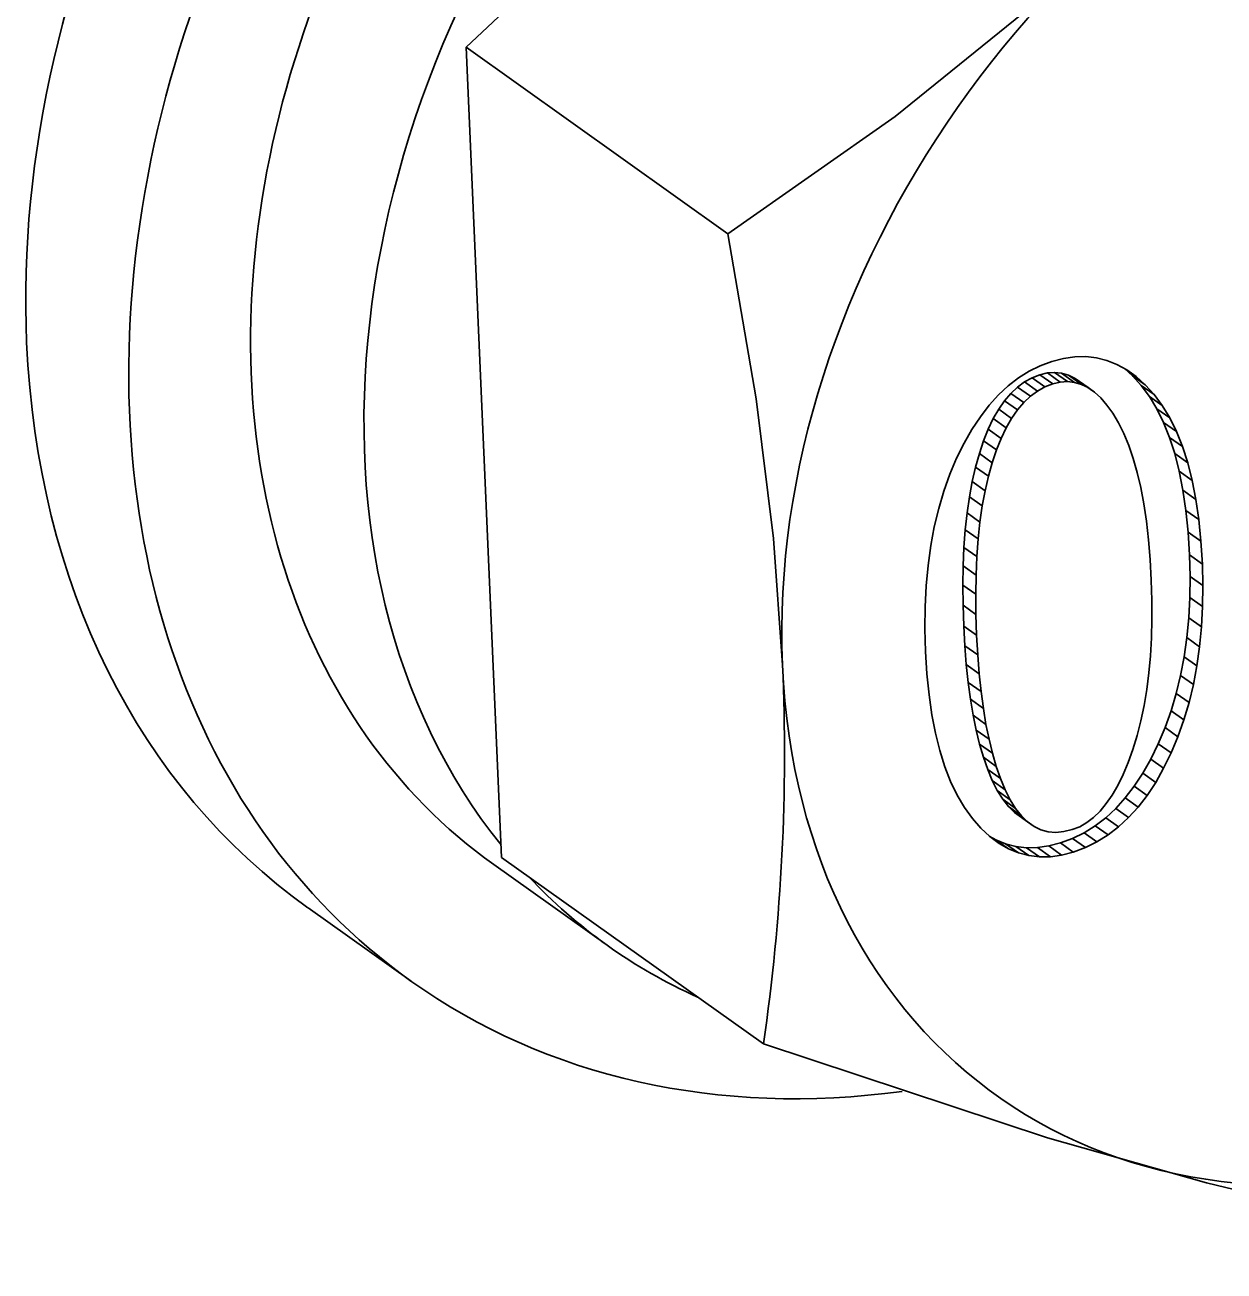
# Model space of a CAD drawing. Header units: millimetres. Extents: x 1333 to 129696, y -57210 to 105899.
# Drawn here: x 57138.402 to 57141.443, y 101196.138 to 101199.298 of the extents above; entities that cross this region are included whole.
import ezdxf

# ---------------------------------------------------------------- set-up
doc = ezdxf.new("R2010")
doc.units = ezdxf.units.MM
doc.header["$LTSCALE"] = 0.5

msp = doc.modelspace()

# ---------------------------------------------------------------- linework, layer by layer
at = {"color": 7, "lineweight": 35, "ltscale": 0.227896}
msp.add_line((57141.1797, 101200.8039), (57139.5211, 101199.241), dxfattribs=at)
at = {"color": 7, "lineweight": 35, "ltscale": 0.205599}
msp.add_line((57139.5211, 101199.241), (57139.6111, 101197.187), dxfattribs=at)
at = {"color": 7, "lineweight": 35, "ltscale": 0.081512}
for p, q in [((57139.5211, 101199.241), (57140.1851, 101198.7683)), ((57139.6111, 101197.187), (57140.2751, 101196.7143))]:
    msp.add_line(p, q, dxfattribs=at)
at = {"color": 7, "lineweight": 35, "ltscale": 0.003134}
msp.add_line((57140.977, 101198.4336), (57141.0064, 101198.4446), dxfattribs=at)
at = {"color": 7, "lineweight": 35, "ltscale": 0.003058}
msp.add_line((57141.0064, 101198.4446), (57141.036, 101198.4522), dxfattribs=at)
at = {"color": 7, "lineweight": 35, "ltscale": 0.002904}
msp.add_line((57141.036, 101198.4522), (57141.0647, 101198.4563), dxfattribs=at)
at = {"color": 7, "lineweight": 35, "ltscale": 0.002796}
msp.add_line((57141.0647, 101198.4563), (57141.0927, 101198.4569), dxfattribs=at)
at = {"color": 7, "lineweight": 35, "ltscale": 0.002733}
msp.add_line((57141.0927, 101198.4569), (57141.1199, 101198.4538), dxfattribs=at)
at = {"color": 7, "lineweight": 35, "ltscale": 0.002718}
msp.add_line((57141.1199, 101198.4538), (57141.1462, 101198.4472), dxfattribs=at)
at = {"color": 7, "lineweight": 35, "ltscale": 0.002747}
msp.add_line((57141.1462, 101198.4472), (57141.1717, 101198.437), dxfattribs=at)
at = {"color": 7, "lineweight": 35, "ltscale": 0.002829}
msp.add_line((57141.1717, 101198.437), (57141.1965, 101198.4233), dxfattribs=at)
at = {"color": 7, "lineweight": 35, "ltscale": 0.003194}
msp.add_line((57140.9217, 101198.4026), (57140.9488, 101198.4196), dxfattribs=at)
at = {"color": 7, "lineweight": 35, "ltscale": 0.003153}
msp.add_line((57140.9488, 101198.4196), (57140.977, 101198.4336), dxfattribs=at)
at = {"color": 7, "lineweight": 35, "ltscale": 0.002137}
for p, q in [((57140.9762, 101198.4109), (57140.9563, 101198.4032)), ((57141.0089, 101198.3877), (57140.989, 101198.3799))]:
    msp.add_line(p, q, dxfattribs=at)
at = {"color": 7, "lineweight": 35, "ltscale": 0.001937}
for p, q in [((57140.9951, 101198.4154), (57140.9762, 101198.4109)), ((57141.0278, 101198.3921), (57141.0089, 101198.3877))]:
    msp.add_line(p, q, dxfattribs=at)
at = {"color": 7, "lineweight": 35, "ltscale": 0.004008}
for p, q in [((57141.0089, 101198.3877), (57140.9762, 101198.4109)), ((57141.0278, 101198.3921), (57140.9951, 101198.4154)), ((57141.0461, 101198.3934), (57141.0135, 101198.4166)), ((57141.2435, 101198.3851), (57141.2108, 101198.4083)), ((57140.989, 101198.3799), (57140.9563, 101198.4032)), ((57141.2657, 101198.3606), (57141.2331, 101198.3839)), ((57140.9353, 101198.3403), (57140.9026, 101198.3635)), ((57140.8907, 101198.2763), (57140.8581, 101198.2995)), ((57141.3227, 101198.2668), (57141.29, 101198.2901)), ((57140.8779, 101198.2495), (57140.8453, 101198.2728)), ((57141.3378, 101198.2289), (57141.3052, 101198.2521)), ((57140.8661, 101198.2201), (57140.8334, 101198.2433)), ((57140.8553, 101198.1879), (57140.8227, 101198.2112)), ((57140.8457, 101198.1534), (57140.813, 101198.1766)), ((57141.3623, 101198.1429), (57141.3296, 101198.1662)), ((57140.8373, 101198.1168), (57140.8046, 101198.14)), ((57141.3716, 101198.0949), (57141.339, 101198.1182)), ((57141.3791, 101198.0436), (57141.3464, 101198.0668)), ((57140.8197, 101197.9947), (57140.7871, 101198.018)), ((57141.3846, 101197.9889), (57141.3519, 101198.0121)), ((57141.3882, 101197.9309), (57141.3555, 101197.9541)), ((57140.8135, 101197.8542), (57140.7809, 101197.8774)), ((57140.814, 101197.8033), (57140.7814, 101197.8265)), ((57140.8158, 101197.7503), (57140.7831, 101197.7735)), ((57141.3862, 101197.7713), (57141.3535, 101197.7946)), ((57141.3813, 101197.7212), (57141.3487, 101197.7444)), ((57140.8223, 101197.6527), (57140.7896, 101197.676)), ((57141.3655, 101197.6254), (57141.3328, 101197.6486)), ((57140.827, 101197.6076), (57140.7943, 101197.6308)), ((57140.8328, 101197.5648), (57140.8001, 101197.588)), ((57141.3545, 101197.5797), (57141.3218, 101197.603)), ((57141.3414, 101197.5356), (57141.3087, 101197.5589)), ((57140.8395, 101197.5245), (57140.8068, 101197.5477)), ((57140.8472, 101197.4865), (57140.8146, 101197.5097)), ((57140.8559, 101197.451), (57140.8233, 101197.4742)), ((57140.8765, 101197.3871), (57140.8438, 101197.4103)), ((57141.2698, 101197.3773), (57141.2372, 101197.4005)), ((57141.2483, 101197.3445), (57141.2156, 101197.3678)), ((57140.9009, 101197.3333), (57140.8682, 101197.3566)), ((57141.2255, 101197.3148), (57141.1928, 101197.3381)), ((57140.9448, 101197.2775), (57140.9122, 101197.3007)), ((57141.2013, 101197.2882), (57141.1686, 101197.3114)), ((57141.1758, 101197.2646), (57141.1432, 101197.2878)), ((57141.149, 101197.2441), (57141.1164, 101197.2673)), ((57140.948, 101197.1916), (57140.9153, 101197.2148)), ((57140.9749, 101197.1885), (57140.9422, 101197.2117)), ((57141.0027, 101197.1889), (57140.97, 101197.2122)), ((57141.0314, 101197.193), (57140.9987, 101197.2163)), ((57141.0609, 101197.2007), (57141.0282, 101197.2239))]:
    msp.add_line(p, q, dxfattribs=at)
at = {"color": 7, "lineweight": 35, "ltscale": 0.001841}
for p, q in [((57141.0135, 101198.4166), (57140.9951, 101198.4154)), ((57141.0461, 101198.3934), (57141.0278, 101198.3921))]:
    msp.add_line(p, q, dxfattribs=at)
at = {"color": 7, "lineweight": 35, "ltscale": 0.001793}
for p, q in [((57141.0313, 101198.4147), (57141.0135, 101198.4166)), ((57141.064, 101198.3915), (57141.0461, 101198.3934))]:
    msp.add_line(p, q, dxfattribs=at)
at = {"color": 7, "lineweight": 35, "ltscale": 0.001813}
for p, q in [((57141.0487, 101198.4096), (57141.0313, 101198.4147)), ((57141.0813, 101198.3863), (57141.064, 101198.3915))]:
    msp.add_line(p, q, dxfattribs=at)
at = {"color": 7, "lineweight": 35, "ltscale": 0.004009}
for p, q in [((57141.064, 101198.3915), (57141.0313, 101198.4147)), ((57141.0813, 101198.3863), (57141.0487, 101198.4096)), ((57140.9521, 101198.3562), (57140.9195, 101198.3794)), ((57140.9701, 101198.3694), (57140.9374, 101198.3926)), ((57141.1147, 101198.3666), (57141.0821, 101198.3899)), ((57140.9194, 101198.3216), (57140.8868, 101198.3449)), ((57141.2866, 101198.3327), (57141.254, 101198.356)), ((57140.9045, 101198.3003), (57140.8719, 101198.3236)), ((57141.3056, 101198.3014), (57141.2729, 101198.3247)), ((57141.351, 101198.1876), (57141.3183, 101198.2108)), ((57140.8302, 101198.0782), (57140.7975, 101198.1014)), ((57140.8243, 101198.0375), (57140.7917, 101198.0607)), ((57140.8164, 101197.9499), (57140.7837, 101197.9732)), ((57140.8144, 101197.9031), (57140.7817, 101197.9264)), ((57141.3896, 101197.8762), (57141.3569, 101197.8994)), ((57140.8185, 101197.7003), (57140.7859, 101197.7235)), ((57141.3744, 101197.6725), (57141.3418, 101197.6958)), ((57141.3262, 101197.493), (57141.2936, 101197.5162)), ((57141.3089, 101197.4519), (57141.2763, 101197.4751)), ((57140.8657, 101197.4178), (57140.8331, 101197.4411)), ((57141.29, 101197.413), (57141.2574, 101197.4363)), ((57140.8882, 101197.3588), (57140.8555, 101197.382)), ((57140.9292, 101197.2927), (57140.8965, 101197.3159)), ((57140.9614, 101197.2656), (57140.9287, 101197.2889)), ((57141.121, 101197.2265), (57141.0883, 101197.2498)), ((57140.8968, 101197.2086), (57140.8642, 101197.2318)), ((57140.922, 101197.1983), (57140.8893, 101197.2215)), ((57141.0916, 101197.2121), (57141.0589, 101197.2353))]:
    msp.add_line(p, q, dxfattribs=at)
at = {"color": 7, "lineweight": 35, "ltscale": 0.001888}
msp.add_line((57141.0657, 101198.4013), (57141.0487, 101198.4096), dxfattribs=at)
at = {"color": 7, "lineweight": 35, "ltscale": 0.002707}
msp.add_line((57141.1907, 101198.4265), (57141.2108, 101198.4083), dxfattribs=at)
at = {"color": 7, "lineweight": 35, "ltscale": 0.003176}
msp.add_line((57141.2203, 101198.406), (57141.1944, 101198.4244), dxfattribs=at)
at = {"color": 7, "lineweight": 35, "ltscale": 0.002949}
msp.add_line((57141.1965, 101198.4233), (57141.2203, 101198.406), dxfattribs=at)
at = {"color": 7, "lineweight": 35, "ltscale": 0.003309}
for p, q in [((57141.2108, 101198.4083), (57141.2331, 101198.3839)), ((57141.149, 101197.2441), (57141.121, 101197.2265))]:
    msp.add_line(p, q, dxfattribs=at)
at = {"color": 7, "lineweight": 35, "ltscale": 0.003117}
msp.add_line((57141.2203, 101198.406), (57141.2435, 101198.3851), dxfattribs=at)
at = {"color": 7, "lineweight": 35, "ltscale": 0.003379}
msp.add_line((57140.8711, 101198.3595), (57140.8959, 101198.3826), dxfattribs=at)
at = {"color": 7, "lineweight": 35, "ltscale": 0.003272}
for p, q in [((57140.8959, 101198.3826), (57140.9217, 101198.4026)), ((57141.0883, 101197.2498), (57141.0589, 101197.2353)), ((57141.121, 101197.2265), (57141.0916, 101197.2121))]:
    msp.add_line(p, q, dxfattribs=at)
at = {"color": 7, "lineweight": 35, "ltscale": 0.002319}
msp.add_line((57140.9195, 101198.3794), (57140.9026, 101198.3635), dxfattribs=at)
at = {"color": 7, "lineweight": 35, "ltscale": 0.002228}
for p, q in [((57140.9374, 101198.3926), (57140.9195, 101198.3794)), ((57140.9701, 101198.3694), (57140.9521, 101198.3562))]:
    msp.add_line(p, q, dxfattribs=at)
at = {"color": 7, "lineweight": 35, "ltscale": 0.002164}
msp.add_line((57140.9563, 101198.4032), (57140.9374, 101198.3926), dxfattribs=at)
at = {"color": 7, "lineweight": 35, "ltscale": 0.002165}
msp.add_line((57140.989, 101198.3799), (57140.9701, 101198.3694), dxfattribs=at)
at = {"color": 7, "lineweight": 35, "ltscale": 0.002002}
msp.add_line((57141.0821, 101198.3899), (57141.0657, 101198.4013), dxfattribs=at)
at = {"color": 7, "lineweight": 35, "ltscale": 0.004003}
for p, q in [((57141.0983, 101198.3781), (57141.0657, 101198.4013)), ((57141.3888, 101197.823), (57141.3562, 101197.8462)), ((57140.9145, 101197.3113), (57140.8819, 101197.3346))]:
    msp.add_line(p, q, dxfattribs=at)
at = {"color": 7, "lineweight": 35, "ltscale": 0.001882}
msp.add_line((57141.0983, 101198.3781), (57141.0813, 101198.3863), dxfattribs=at)
at = {"color": 7, "lineweight": 35, "ltscale": 0.002008}
msp.add_line((57141.1147, 101198.3666), (57141.0983, 101198.3781), dxfattribs=at)
at = {"color": 7, "lineweight": 35, "ltscale": 0.003485}
msp.add_line((57141.2331, 101198.3839), (57141.254, 101198.356), dxfattribs=at)
at = {"color": 7, "lineweight": 35, "ltscale": 0.003308}
for p, q in [((57141.2435, 101198.3851), (57141.2657, 101198.3606)), ((57141.1164, 101197.2673), (57141.0883, 101197.2498))]:
    msp.add_line(p, q, dxfattribs=at)
at = {"color": 7, "lineweight": 35, "ltscale": 0.003513}
msp.add_line((57140.8476, 101198.3335), (57140.8711, 101198.3595), dxfattribs=at)
at = {"color": 7, "lineweight": 35, "ltscale": 0.002602}
for p, q in [((57140.8868, 101198.3449), (57140.8719, 101198.3236)), ((57140.9194, 101198.3216), (57140.9045, 101198.3003))]:
    msp.add_line(p, q, dxfattribs=at)
at = {"color": 7, "lineweight": 35, "ltscale": 0.002446}
msp.add_line((57140.9026, 101198.3635), (57140.8868, 101198.3449), dxfattribs=at)
at = {"color": 7, "lineweight": 35, "ltscale": 0.002318}
msp.add_line((57140.9521, 101198.3562), (57140.9353, 101198.3403), dxfattribs=at)
at = {"color": 7, "lineweight": 35, "ltscale": 0.002163}
msp.add_line((57141.1307, 101198.352), (57141.1147, 101198.3666), dxfattribs=at)
at = {"color": 7, "lineweight": 35, "ltscale": 0.002359}
msp.add_line((57141.1461, 101198.3341), (57141.1307, 101198.352), dxfattribs=at)
at = {"color": 7, "lineweight": 35, "ltscale": 0.003658}
for p, q in [((57141.254, 101198.356), (57141.2729, 101198.3247)), ((57141.2866, 101198.3327), (57141.3056, 101198.3014))]:
    msp.add_line(p, q, dxfattribs=at)
at = {"color": 7, "lineweight": 35, "ltscale": 0.003486}
msp.add_line((57141.2657, 101198.3606), (57141.2866, 101198.3327), dxfattribs=at)
at = {"color": 7, "lineweight": 35, "ltscale": 0.003671}
msp.add_line((57140.8252, 101198.3044), (57140.8476, 101198.3335), dxfattribs=at)
at = {"color": 7, "lineweight": 35, "ltscale": 0.002772}
msp.add_line((57140.8719, 101198.3236), (57140.8581, 101198.2995), dxfattribs=at)
at = {"color": 7, "lineweight": 35, "ltscale": 0.002447}
msp.add_line((57140.9353, 101198.3403), (57140.9194, 101198.3216), dxfattribs=at)
at = {"color": 7, "lineweight": 35, "ltscale": 0.002577}
msp.add_line((57141.1611, 101198.3131), (57141.1461, 101198.3341), dxfattribs=at)
at = {"color": 7, "lineweight": 35, "ltscale": 0.002821}
msp.add_line((57141.1756, 101198.289), (57141.1611, 101198.3131), dxfattribs=at)
at = {"color": 7, "lineweight": 35, "ltscale": 0.003861}
msp.add_line((57141.2729, 101198.3247), (57141.29, 101198.2901), dxfattribs=at)
at = {"color": 7, "lineweight": 35, "ltscale": 0.003848}
msp.add_line((57140.8039, 101198.2723), (57140.8252, 101198.3044), dxfattribs=at)
at = {"color": 7, "lineweight": 35, "ltscale": 0.002967}
msp.add_line((57140.8581, 101198.2995), (57140.8453, 101198.2728), dxfattribs=at)
at = {"color": 7, "lineweight": 35, "ltscale": 0.002771}
msp.add_line((57140.9045, 101198.3003), (57140.8907, 101198.2763), dxfattribs=at)
at = {"color": 7, "lineweight": 35, "ltscale": 0.003043}
msp.add_line((57141.1893, 101198.2618), (57141.1756, 101198.289), dxfattribs=at)
at = {"color": 7, "lineweight": 35, "ltscale": 0.004086}
for p, q in [((57141.29, 101198.2901), (57141.3052, 101198.2521)), ((57141.3227, 101198.2668), (57141.3378, 101198.2289))]:
    msp.add_line(p, q, dxfattribs=at)
at = {"color": 7, "lineweight": 35, "ltscale": 0.00386}
msp.add_line((57141.3056, 101198.3014), (57141.3227, 101198.2668), dxfattribs=at)
at = {"color": 7, "lineweight": 35, "ltscale": 0.004042}
msp.add_line((57140.7839, 101198.2372), (57140.8039, 101198.2723), dxfattribs=at)
at = {"color": 7, "lineweight": 35, "ltscale": 0.003173}
for p, q in [((57140.8453, 101198.2728), (57140.8334, 101198.2433)), ((57140.8779, 101198.2495), (57140.8661, 101198.2201))]:
    msp.add_line(p, q, dxfattribs=at)
at = {"color": 7, "lineweight": 35, "ltscale": 0.002966}
msp.add_line((57140.8907, 101198.2763), (57140.8779, 101198.2495), dxfattribs=at)
at = {"color": 7, "lineweight": 35, "ltscale": 0.003249}
msp.add_line((57141.2017, 101198.2318), (57141.1893, 101198.2618), dxfattribs=at)
at = {"color": 7, "lineweight": 35, "ltscale": 0.004335}
msp.add_line((57141.3052, 101198.2521), (57141.3183, 101198.2108), dxfattribs=at)
at = {"color": 7, "lineweight": 35, "ltscale": 0.004258}
msp.add_line((57140.765, 101198.1991), (57140.7839, 101198.2372), dxfattribs=at)
at = {"color": 7, "lineweight": 35, "ltscale": 0.00339}
for p, q in [((57140.8334, 101198.2433), (57140.8227, 101198.2112)), ((57140.8661, 101198.2201), (57140.8553, 101198.1879))]:
    msp.add_line(p, q, dxfattribs=at)
at = {"color": 7, "lineweight": 35, "ltscale": 0.003472}
msp.add_line((57141.213, 101198.1989), (57141.2017, 101198.2318), dxfattribs=at)
at = {"color": 7, "lineweight": 35, "ltscale": 0.004336}
msp.add_line((57141.3378, 101198.2289), (57141.351, 101198.1876), dxfattribs=at)
at = {"color": 7, "lineweight": 35, "ltscale": 0.004407}
msp.add_line((57140.7478, 101198.1585), (57140.765, 101198.1991), dxfattribs=at)
at = {"color": 7, "lineweight": 35, "ltscale": 0.003586}
for p, q in [((57140.8227, 101198.2112), (57140.813, 101198.1766)), ((57140.8553, 101198.1879), (57140.8457, 101198.1534))]:
    msp.add_line(p, q, dxfattribs=at)
at = {"color": 7, "lineweight": 35, "ltscale": 0.003706}
msp.add_line((57141.2231, 101198.1633), (57141.213, 101198.1989), dxfattribs=at)
at = {"color": 7, "lineweight": 35, "ltscale": 0.004607}
msp.add_line((57141.3183, 101198.2108), (57141.3296, 101198.1662), dxfattribs=at)
at = {"color": 7, "lineweight": 35, "ltscale": 0.004605}
msp.add_line((57141.351, 101198.1876), (57141.3623, 101198.1429), dxfattribs=at)
at = {"color": 7, "lineweight": 35, "ltscale": 0.004507}
msp.add_line((57140.7326, 101198.116), (57140.7478, 101198.1585), dxfattribs=at)
at = {"color": 7, "lineweight": 35, "ltscale": 0.003755}
msp.add_line((57140.813, 101198.1766), (57140.8046, 101198.14), dxfattribs=at)
at = {"color": 7, "lineweight": 35, "ltscale": 0.003754}
msp.add_line((57140.8457, 101198.1534), (57140.8373, 101198.1168), dxfattribs=at)
at = {"color": 7, "lineweight": 35, "ltscale": 0.003949}
msp.add_line((57141.232, 101198.1248), (57141.2231, 101198.1633), dxfattribs=at)
at = {"color": 7, "lineweight": 35, "ltscale": 0.004889}
msp.add_line((57141.3296, 101198.1662), (57141.339, 101198.1182), dxfattribs=at)
at = {"color": 7, "lineweight": 35, "ltscale": 0.003926}
msp.add_line((57140.8046, 101198.14), (57140.7975, 101198.1014), dxfattribs=at)
at = {"color": 7, "lineweight": 35, "ltscale": 0.004203}
msp.add_line((57141.2397, 101198.0835), (57141.232, 101198.1248), dxfattribs=at)
at = {"color": 7, "lineweight": 35, "ltscale": 0.00489}
for p, q in [((57141.3623, 101198.1429), (57141.3716, 101198.0949)), ((57140.8144, 101197.9031), (57140.8135, 101197.8542))]:
    msp.add_line(p, q, dxfattribs=at)
at = {"color": 7, "lineweight": 35, "ltscale": 0.004618}
msp.add_line((57140.7195, 101198.0718), (57140.7326, 101198.116), dxfattribs=at)
at = {"color": 7, "lineweight": 35, "ltscale": 0.004111}
for p, q in [((57140.7975, 101198.1014), (57140.7917, 101198.0607)), ((57140.8302, 101198.0782), (57140.8243, 101198.0375))]:
    msp.add_line(p, q, dxfattribs=at)
at = {"color": 7, "lineweight": 35, "ltscale": 0.003928}
msp.add_line((57140.8373, 101198.1168), (57140.8302, 101198.0782), dxfattribs=at)
at = {"color": 7, "lineweight": 35, "ltscale": 0.005188}
for p, q in [((57141.339, 101198.1182), (57141.3464, 101198.0668)), ((57141.3716, 101198.0949), (57141.3791, 101198.0436))]:
    msp.add_line(p, q, dxfattribs=at)
at = {"color": 7, "lineweight": 35, "ltscale": 0.004748}
msp.add_line((57140.7085, 101198.0256), (57140.7195, 101198.0718), dxfattribs=at)
at = {"color": 7, "lineweight": 35, "ltscale": 0.004298}
for p, q in [((57140.7917, 101198.0607), (57140.7871, 101198.018)), ((57140.8243, 101198.0375), (57140.8197, 101197.9947))]:
    msp.add_line(p, q, dxfattribs=at)
at = {"color": 7, "lineweight": 35, "ltscale": 0.004462}
msp.add_line((57141.2463, 101198.0394), (57141.2397, 101198.0835), dxfattribs=at)
at = {"color": 7, "lineweight": 35, "ltscale": 0.005497}
for p, q in [((57141.3464, 101198.0668), (57141.3519, 101198.0121)), ((57141.3791, 101198.0436), (57141.3846, 101197.9889))]:
    msp.add_line(p, q, dxfattribs=at)
at = {"color": 7, "lineweight": 35, "ltscale": 0.004726}
msp.add_line((57141.2516, 101197.9924), (57141.2463, 101198.0394), dxfattribs=at)
at = {"color": 7, "lineweight": 35, "ltscale": 0.004885}
msp.add_line((57140.6996, 101197.9775), (57140.7085, 101198.0256), dxfattribs=at)
at = {"color": 7, "lineweight": 35, "ltscale": 0.004491}
msp.add_line((57140.7871, 101198.018), (57140.7837, 101197.9732), dxfattribs=at)
at = {"color": 7, "lineweight": 35, "ltscale": 0.004492}
msp.add_line((57140.8197, 101197.9947), (57140.8164, 101197.9499), dxfattribs=at)
at = {"color": 7, "lineweight": 35, "ltscale": 0.005814}
msp.add_line((57141.3519, 101198.0121), (57141.3555, 101197.9541), dxfattribs=at)
at = {"color": 7, "lineweight": 35, "ltscale": 0.005036}
msp.add_line((57140.6927, 101197.9276), (57140.6996, 101197.9775), dxfattribs=at)
at = {"color": 7, "lineweight": 35, "ltscale": 0.004689}
for p, q in [((57140.7837, 101197.9732), (57140.7817, 101197.9264)), ((57140.8164, 101197.9499), (57140.8144, 101197.9031))]:
    msp.add_line(p, q, dxfattribs=at)
at = {"color": 7, "lineweight": 35, "ltscale": 0.004995}
msp.add_line((57141.2557, 101197.9426), (57141.2516, 101197.9924), dxfattribs=at)
at = {"color": 7, "lineweight": 35, "ltscale": 0.005813}
msp.add_line((57141.3846, 101197.9889), (57141.3882, 101197.9309), dxfattribs=at)
at = {"color": 7, "lineweight": 35, "ltscale": 0.005268}
msp.add_line((57141.2587, 101197.89), (57141.2557, 101197.9426), dxfattribs=at)
at = {"color": 7, "lineweight": 35, "ltscale": 0.005471}
msp.add_line((57141.3555, 101197.9541), (57141.3569, 101197.8994), dxfattribs=at)
at = {"color": 7, "lineweight": 35, "ltscale": 0.005197}
msp.add_line((57140.688, 101197.8759), (57140.6927, 101197.9276), dxfattribs=at)
at = {"color": 7, "lineweight": 35, "ltscale": 0.004891}
msp.add_line((57140.7817, 101197.9264), (57140.7809, 101197.8774), dxfattribs=at)
at = {"color": 7, "lineweight": 35, "ltscale": 0.005319}
msp.add_line((57141.3569, 101197.8994), (57141.3562, 101197.8462), dxfattribs=at)
at = {"color": 7, "lineweight": 35, "ltscale": 0.005472}
msp.add_line((57141.3882, 101197.9309), (57141.3896, 101197.8762), dxfattribs=at)
at = {"color": 7, "lineweight": 35, "ltscale": 0.005369}
msp.add_line((57140.6854, 101197.8223), (57140.688, 101197.8759), dxfattribs=at)
at = {"color": 7, "lineweight": 35, "ltscale": 0.005094}
for p, q in [((57140.7809, 101197.8774), (57140.7814, 101197.8265)), ((57140.8135, 101197.8542), (57140.814, 101197.8033))]:
    msp.add_line(p, q, dxfattribs=at)
at = {"color": 7, "lineweight": 35, "ltscale": 0.005038}
msp.add_line((57141.2602, 101197.8397), (57141.2587, 101197.89), dxfattribs=at)
at = {"color": 7, "lineweight": 35, "ltscale": 0.005318}
msp.add_line((57141.3896, 101197.8762), (57141.3888, 101197.823), dxfattribs=at)
at = {"color": 7, "lineweight": 35, "ltscale": 0.004869}
msp.add_line((57141.2604, 101197.791), (57141.2602, 101197.8397), dxfattribs=at)
at = {"color": 7, "lineweight": 35, "ltscale": 0.005174}
for p, q in [((57141.3562, 101197.8462), (57141.3535, 101197.7946)), ((57141.3888, 101197.823), (57141.3862, 101197.7713))]:
    msp.add_line(p, q, dxfattribs=at)
at = {"color": 7, "lineweight": 35, "ltscale": 0.00555}
msp.add_line((57140.6847, 101197.7668), (57140.6854, 101197.8223), dxfattribs=at)
at = {"color": 7, "lineweight": 35, "ltscale": 0.005302}
for p, q in [((57140.7814, 101197.8265), (57140.7831, 101197.7735)), ((57140.814, 101197.8033), (57140.8158, 101197.7503))]:
    msp.add_line(p, q, dxfattribs=at)
at = {"color": 7, "lineweight": 35, "ltscale": 0.005005}
msp.add_line((57140.7831, 101197.7735), (57140.7859, 101197.7235), dxfattribs=at)
at = {"color": 7, "lineweight": 35, "ltscale": 0.004707}
msp.add_line((57141.2592, 101197.7439), (57141.2604, 101197.791), dxfattribs=at)
at = {"color": 7, "lineweight": 35, "ltscale": 0.005039}
for p, q in [((57141.3535, 101197.7946), (57141.3487, 101197.7444)), ((57141.3862, 101197.7713), (57141.3813, 101197.7212))]:
    msp.add_line(p, q, dxfattribs=at)
at = {"color": 7, "lineweight": 35, "ltscale": 0.005737}
msp.add_line((57140.6863, 101197.7094), (57140.6847, 101197.7668), dxfattribs=at)
at = {"color": 7, "lineweight": 35, "ltscale": 0.005006}
msp.add_line((57140.8158, 101197.7503), (57140.8185, 101197.7003), dxfattribs=at)
at = {"color": 7, "lineweight": 35, "ltscale": 0.004546}
msp.add_line((57141.2566, 101197.6985), (57141.2592, 101197.7439), dxfattribs=at)
at = {"color": 7, "lineweight": 35, "ltscale": 0.004913}
msp.add_line((57141.3487, 101197.7444), (57141.3418, 101197.6958), dxfattribs=at)
at = {"color": 7, "lineweight": 35, "ltscale": 0.004771}
for p, q in [((57140.7859, 101197.7235), (57140.7896, 101197.676)), ((57140.8185, 101197.7003), (57140.8223, 101197.6527))]:
    msp.add_line(p, q, dxfattribs=at)
at = {"color": 7, "lineweight": 35, "ltscale": 0.004914}
msp.add_line((57141.3813, 101197.7212), (57141.3744, 101197.6725), dxfattribs=at)
at = {"color": 7, "lineweight": 35, "ltscale": 0.00568}
msp.add_line((57140.6897, 101197.6527), (57140.6863, 101197.7094), dxfattribs=at)
at = {"color": 7, "lineweight": 35, "ltscale": 0.004394}
msp.add_line((57141.2526, 101197.6548), (57141.2566, 101197.6985), dxfattribs=at)
at = {"color": 7, "lineweight": 35, "ltscale": 0.004799}
msp.add_line((57141.3418, 101197.6958), (57141.3328, 101197.6486), dxfattribs=at)
at = {"color": 7, "lineweight": 35, "ltscale": 0.005378}
msp.add_line((57140.6951, 101197.5992), (57140.6897, 101197.6527), dxfattribs=at)
at = {"color": 7, "lineweight": 35, "ltscale": 0.004542}
msp.add_line((57140.7896, 101197.676), (57140.7943, 101197.6308), dxfattribs=at)
at = {"color": 7, "lineweight": 35, "ltscale": 0.004541}
msp.add_line((57140.8223, 101197.6527), (57140.827, 101197.6076), dxfattribs=at)
at = {"color": 7, "lineweight": 35, "ltscale": 0.004243}
msp.add_line((57141.2472, 101197.6127), (57141.2526, 101197.6548), dxfattribs=at)
at = {"color": 7, "lineweight": 35, "ltscale": 0.004694}
for p, q in [((57141.3328, 101197.6486), (57141.3218, 101197.603)), ((57141.3655, 101197.6254), (57141.3545, 101197.5797))]:
    msp.add_line(p, q, dxfattribs=at)
at = {"color": 7, "lineweight": 35, "ltscale": 0.004798}
msp.add_line((57141.3744, 101197.6725), (57141.3655, 101197.6254), dxfattribs=at)
at = {"color": 7, "lineweight": 35, "ltscale": 0.004315}
for p, q in [((57140.7943, 101197.6308), (57140.8001, 101197.588)), ((57140.827, 101197.6076), (57140.8328, 101197.5648))]:
    msp.add_line(p, q, dxfattribs=at)
at = {"color": 7, "lineweight": 35, "ltscale": 0.005085}
msp.add_line((57140.7023, 101197.5489), (57140.6951, 101197.5992), dxfattribs=at)
at = {"color": 7, "lineweight": 35, "ltscale": 0.004091}
for p, q in [((57140.8001, 101197.588), (57140.8068, 101197.5477)), ((57140.8328, 101197.5648), (57140.8395, 101197.5245))]:
    msp.add_line(p, q, dxfattribs=at)
at = {"color": 7, "lineweight": 35, "ltscale": 0.004097}
msp.add_line((57141.2405, 101197.5723), (57141.2472, 101197.6127), dxfattribs=at)
at = {"color": 7, "lineweight": 35, "ltscale": 0.004603}
for p, q in [((57141.3218, 101197.603), (57141.3087, 101197.5589)), ((57141.3545, 101197.5797), (57141.3414, 101197.5356))]:
    msp.add_line(p, q, dxfattribs=at)
at = {"color": 7, "lineweight": 35, "ltscale": 0.003964}
msp.add_line((57141.2323, 101197.5335), (57141.2405, 101197.5723), dxfattribs=at)
at = {"color": 7, "lineweight": 35, "ltscale": 0.004523}
for p, q in [((57141.3087, 101197.5589), (57141.2936, 101197.5162)), ((57141.3414, 101197.5356), (57141.3262, 101197.493))]:
    msp.add_line(p, q, dxfattribs=at)
at = {"color": 7, "lineweight": 35, "ltscale": 0.004801}
msp.add_line((57140.7114, 101197.5017), (57140.7023, 101197.5489), dxfattribs=at)
at = {"color": 7, "lineweight": 35, "ltscale": 0.003872}
msp.add_line((57140.8068, 101197.5477), (57140.8146, 101197.5097), dxfattribs=at)
at = {"color": 7, "lineweight": 35, "ltscale": 0.003873}
msp.add_line((57140.8395, 101197.5245), (57140.8472, 101197.4865), dxfattribs=at)
at = {"color": 7, "lineweight": 35, "ltscale": 0.003833}
msp.add_line((57141.2228, 101197.4964), (57141.2323, 101197.5335), dxfattribs=at)
at = {"color": 7, "lineweight": 35, "ltscale": 0.00453}
msp.add_line((57140.7223, 101197.4578), (57140.7114, 101197.5017), dxfattribs=at)
at = {"color": 7, "lineweight": 35, "ltscale": 0.00366}
msp.add_line((57140.8146, 101197.5097), (57140.8233, 101197.4742), dxfattribs=at)
at = {"color": 7, "lineweight": 35, "ltscale": 0.003712}
msp.add_line((57141.2118, 101197.4609), (57141.2228, 101197.4964), dxfattribs=at)
at = {"color": 7, "lineweight": 35, "ltscale": 0.004459}
for p, q in [((57141.2936, 101197.5162), (57141.2763, 101197.4751)), ((57141.3262, 101197.493), (57141.3089, 101197.4519))]:
    msp.add_line(p, q, dxfattribs=at)
at = {"color": 7, "lineweight": 35, "ltscale": 0.004275}
msp.add_line((57140.7352, 101197.417), (57140.7223, 101197.4578), dxfattribs=at)
at = {"color": 7, "lineweight": 35, "ltscale": 0.003454}
msp.add_line((57140.8233, 101197.4742), (57140.8331, 101197.4411), dxfattribs=at)
at = {"color": 7, "lineweight": 35, "ltscale": 0.003659}
msp.add_line((57140.8472, 101197.4865), (57140.8559, 101197.451), dxfattribs=at)
at = {"color": 7, "lineweight": 35, "ltscale": 0.00353}
msp.add_line((57141.1999, 101197.4277), (57141.2118, 101197.4609), dxfattribs=at)
at = {"color": 7, "lineweight": 35, "ltscale": 0.00432}
for p, q in [((57141.2763, 101197.4751), (57141.2574, 101197.4363)), ((57141.3089, 101197.4519), (57141.29, 101197.413))]:
    msp.add_line(p, q, dxfattribs=at)
at = {"color": 7, "lineweight": 35, "ltscale": 0.003257}
msp.add_line((57140.8331, 101197.4411), (57140.8438, 101197.4103), dxfattribs=at)
at = {"color": 7, "lineweight": 35, "ltscale": 0.003455}
msp.add_line((57140.8559, 101197.451), (57140.8657, 101197.4178), dxfattribs=at)
at = {"color": 7, "lineweight": 35, "ltscale": 0.003293}
msp.add_line((57141.1871, 101197.3973), (57141.1999, 101197.4277), dxfattribs=at)
at = {"color": 7, "lineweight": 35, "ltscale": 0.004109}
msp.add_line((57141.2574, 101197.4363), (57141.2372, 101197.4005), dxfattribs=at)
at = {"color": 7, "lineweight": 35, "ltscale": 0.004036}
msp.add_line((57140.7498, 101197.3794), (57140.7352, 101197.417), dxfattribs=at)
at = {"color": 7, "lineweight": 35, "ltscale": 0.003065}
msp.add_line((57140.8438, 101197.4103), (57140.8555, 101197.382), dxfattribs=at)
at = {"color": 7, "lineweight": 35, "ltscale": 0.003256}
msp.add_line((57140.8657, 101197.4178), (57140.8765, 101197.3871), dxfattribs=at)
at = {"color": 7, "lineweight": 35, "ltscale": 0.003059}
msp.add_line((57141.1737, 101197.3698), (57141.1871, 101197.3973), dxfattribs=at)
at = {"color": 7, "lineweight": 35, "ltscale": 0.003919}
msp.add_line((57141.2372, 101197.4005), (57141.2156, 101197.3678), dxfattribs=at)
at = {"color": 7, "lineweight": 35, "ltscale": 0.004108}
msp.add_line((57141.29, 101197.413), (57141.2698, 101197.3773), dxfattribs=at)
at = {"color": 7, "lineweight": 35, "ltscale": 0.003818}
msp.add_line((57140.7663, 101197.345), (57140.7498, 101197.3794), dxfattribs=at)
at = {"color": 7, "lineweight": 35, "ltscale": 0.002842}
msp.add_line((57140.8555, 101197.382), (57140.8682, 101197.3566), dxfattribs=at)
at = {"color": 7, "lineweight": 35, "ltscale": 0.003066}
msp.add_line((57140.8765, 101197.3871), (57140.8882, 101197.3588), dxfattribs=at)
at = {"color": 7, "lineweight": 35, "ltscale": 0.002847}
msp.add_line((57141.1594, 101197.3452), (57141.1737, 101197.3698), dxfattribs=at)
at = {"color": 7, "lineweight": 35, "ltscale": 0.003745}
for p, q in [((57141.2156, 101197.3678), (57141.1928, 101197.3381)), ((57141.2483, 101197.3445), (57141.2255, 101197.3148))]:
    msp.add_line(p, q, dxfattribs=at)
at = {"color": 7, "lineweight": 35, "ltscale": 0.00392}
msp.add_line((57141.2698, 101197.3773), (57141.2483, 101197.3445), dxfattribs=at)
at = {"color": 7, "lineweight": 35, "ltscale": 0.003627}
msp.add_line((57140.7848, 101197.3137), (57140.7663, 101197.345), dxfattribs=at)
at = {"color": 7, "lineweight": 35, "ltscale": 0.002595}
msp.add_line((57140.8682, 101197.3566), (57140.8819, 101197.3346), dxfattribs=at)
at = {"color": 7, "lineweight": 35, "ltscale": 0.002366}
msp.add_line((57140.8819, 101197.3346), (57140.8965, 101197.3159), dxfattribs=at)
at = {"color": 7, "lineweight": 35, "ltscale": 0.002841}
msp.add_line((57140.8882, 101197.3588), (57140.9009, 101197.3333), dxfattribs=at)
at = {"color": 7, "lineweight": 35, "ltscale": 0.002592}
msp.add_line((57140.9009, 101197.3333), (57140.9145, 101197.3113), dxfattribs=at)
at = {"color": 7, "lineweight": 35, "ltscale": 0.00264}
msp.add_line((57141.1445, 101197.3234), (57141.1594, 101197.3452), dxfattribs=at)
at = {"color": 7, "lineweight": 35, "ltscale": 0.003598}
for p, q in [((57141.1928, 101197.3381), (57141.1686, 101197.3114)), ((57141.2255, 101197.3148), (57141.2013, 101197.2882))]:
    msp.add_line(p, q, dxfattribs=at)
at = {"color": 7, "lineweight": 35, "ltscale": 0.00346}
msp.add_line((57140.805, 101197.2857), (57140.7848, 101197.3137), dxfattribs=at)
at = {"color": 7, "lineweight": 35, "ltscale": 0.002181}
for p, q in [((57140.8965, 101197.3159), (57140.9122, 101197.3007)), ((57140.9292, 101197.2927), (57140.9448, 101197.2775))]:
    msp.add_line(p, q, dxfattribs=at)
at = {"color": 7, "lineweight": 35, "ltscale": 0.002033}
for p, q in [((57140.9122, 101197.3007), (57140.9287, 101197.2889)), ((57140.9448, 101197.2775), (57140.9614, 101197.2656))]:
    msp.add_line(p, q, dxfattribs=at)
at = {"color": 7, "lineweight": 35, "ltscale": 0.00237}
msp.add_line((57140.9145, 101197.3113), (57140.9292, 101197.2927), dxfattribs=at)
at = {"color": 7, "lineweight": 35, "ltscale": 0.002301}
msp.add_line((57141.1123, 101197.2885), (57141.1288, 101197.3045), dxfattribs=at)
at = {"color": 7, "lineweight": 35, "ltscale": 0.002457}
msp.add_line((57141.1288, 101197.3045), (57141.1445, 101197.3234), dxfattribs=at)
at = {"color": 7, "lineweight": 35, "ltscale": 0.00347}
for p, q in [((57141.1686, 101197.3114), (57141.1432, 101197.2878)), ((57141.2013, 101197.2882), (57141.1758, 101197.2646))]:
    msp.add_line(p, q, dxfattribs=at)
at = {"color": 7, "lineweight": 35, "ltscale": 0.00328}
msp.add_line((57140.8266, 101197.261), (57140.805, 101197.2857), dxfattribs=at)
at = {"color": 7, "lineweight": 35, "ltscale": 0.00207}
msp.add_line((57141.0771, 101197.265), (57141.0951, 101197.2753), dxfattribs=at)
at = {"color": 7, "lineweight": 35, "ltscale": 0.002167}
msp.add_line((57141.0951, 101197.2753), (57141.1123, 101197.2885), dxfattribs=at)
at = {"color": 7, "lineweight": 35, "ltscale": 0.003377}
for p, q in [((57141.1432, 101197.2878), (57141.1164, 101197.2673)), ((57141.1758, 101197.2646), (57141.149, 101197.2441))]:
    msp.add_line(p, q, dxfattribs=at)
at = {"color": 7, "lineweight": 35, "ltscale": 0.003084}
msp.add_line((57140.8492, 101197.24), (57140.8266, 101197.261), dxfattribs=at)
at = {"color": 7, "lineweight": 35, "ltscale": 0.001877}
msp.add_line((57140.8642, 101197.2318), (57140.8479, 101197.2411), dxfattribs=at)
at = {"color": 7, "lineweight": 35, "ltscale": 0.002919}
msp.add_line((57140.8725, 101197.2225), (57140.8492, 101197.24), dxfattribs=at)
at = {"color": 7, "lineweight": 35, "ltscale": 0.001938}
msp.add_line((57140.9614, 101197.2656), (57140.9788, 101197.2572), dxfattribs=at)
at = {"color": 7, "lineweight": 35, "ltscale": 0.001916}
msp.add_line((57140.9788, 101197.2572), (57140.9973, 101197.2522), dxfattribs=at)
at = {"color": 7, "lineweight": 35, "ltscale": 0.001948}
msp.add_line((57140.9973, 101197.2522), (57141.0167, 101197.2506), dxfattribs=at)
at = {"color": 7, "lineweight": 35, "ltscale": 0.002046}
msp.add_line((57141.0167, 101197.2506), (57141.0371, 101197.2524), dxfattribs=at)
at = {"color": 7, "lineweight": 35, "ltscale": 0.002192}
msp.add_line((57141.0371, 101197.2524), (57141.0584, 101197.2575), dxfattribs=at)
at = {"color": 7, "lineweight": 35, "ltscale": 0.002017}
msp.add_line((57141.0584, 101197.2575), (57141.0771, 101197.265), dxfattribs=at)
at = {"color": 7, "lineweight": 35, "ltscale": 0.002717}
for p, q in [((57140.8893, 101197.2215), (57140.8642, 101197.2318)), ((57140.922, 101197.1983), (57140.8968, 101197.2086))]:
    msp.add_line(p, q, dxfattribs=at)
at = {"color": 7, "lineweight": 35, "ltscale": 0.002798}
msp.add_line((57140.8968, 101197.2086), (57140.8725, 101197.2225), dxfattribs=at)
at = {"color": 7, "lineweight": 35, "ltscale": 0.002685}
for p, q in [((57140.9153, 101197.2148), (57140.8893, 101197.2215)), ((57140.948, 101197.1916), (57140.922, 101197.1983))]:
    msp.add_line(p, q, dxfattribs=at)
at = {"color": 7, "lineweight": 35, "ltscale": 0.00271}
for p, q in [((57140.9422, 101197.2117), (57140.9153, 101197.2148)), ((57140.9749, 101197.1885), (57140.948, 101197.1916))]:
    msp.add_line(p, q, dxfattribs=at)
at = {"color": 7, "lineweight": 35, "ltscale": 0.002778}
for p, q in [((57140.97, 101197.2122), (57140.9422, 101197.2117)), ((57141.0027, 101197.1889), (57140.9749, 101197.1885))]:
    msp.add_line(p, q, dxfattribs=at)
at = {"color": 7, "lineweight": 35, "ltscale": 0.002897}
for p, q in [((57140.9987, 101197.2163), (57140.97, 101197.2122)), ((57141.0314, 101197.193), (57141.0027, 101197.1889))]:
    msp.add_line(p, q, dxfattribs=at)
at = {"color": 7, "lineweight": 35, "ltscale": 0.003052}
for p, q in [((57141.0282, 101197.2239), (57140.9987, 101197.2163)), ((57141.0609, 101197.2007), (57141.0314, 101197.193))]:
    msp.add_line(p, q, dxfattribs=at)
at = {"color": 7, "lineweight": 35, "ltscale": 0.003276}
msp.add_line((57141.0589, 101197.2353), (57141.0282, 101197.2239), dxfattribs=at)
at = {"color": 7, "lineweight": 35, "ltscale": 0.003275}
msp.add_line((57141.0916, 101197.2121), (57141.0609, 101197.2007), dxfattribs=at)
at = {"color": 7, "lineweight": 35, "ltscale": 0.035274}
msp.add_line((57139.879, 101196.9643), (57139.5916, 101197.1688), dxfattribs=at)
at = {"color": 7, "lineweight": 35, "ltscale": 0.032067}
msp.add_line((57139.3814, 101196.8736), (57139.1202, 101197.0595), dxfattribs=at)
at = {"color": 7, "lineweight": 35}
for points in [[(57140.1851, 101198.7683), (57140.6095, 101199.0653), (57140.9534, 101199.3434), (57141.2556, 101199.6282), (57141.5436, 101199.9455), (57141.8438, 101200.3312)], [(57140.3236, 101197.6747), (57140.3004, 101197.9957), (57140.2564, 101198.35), (57140.1851, 101198.7683)], [(57142.0235, 101196.2263), (57141.7038, 101196.2886), (57141.3987, 101196.3617), (57140.9951, 101196.4762), (57140.2751, 101196.7143)]]:
    msp.add_lwpolyline(points, dxfattribs=at)
msp.add_arc((57135.2603, 101197.4498), 5.0683, 351.6559, 2.5434, dxfattribs=at)
for centre, major_axis, start_param, end_param in [((57140.6427, 101199.1979), (1.5225, 2.1384), 6.283138, 8.647675), ((57140.9039, 101199.0119), (1.5225, 2.1384), 6.283138, 9.424731), ((57140.9039, 101199.0119), (1.3122, 1.8431), 6.283138, 9.424731), ((57141.1913, 101198.8073), (1.3122, 1.8431), 6.283138, 9.211683), ((57142.0271, 101198.2121), (1.16, 1.6292), 2.36449, 8.647675), ((57140.6427, 101199.1979), (1.5225, 2.1384), 2.36449, 3.141546), ((57141.1913, 101198.8073), (1.3122, 1.8431), 2.989644, 3.141546), ((57141.1913, 101198.8073), (1.3122, 1.8431), 3.141546, 3.293542), ((57140.9039, 101199.0119), (1.5225, 2.1384), 3.141546, 3.765417)]:
    msp.add_ellipse(centre, major_axis=major_axis, ratio=0.767269, start_param=start_param, end_param=end_param, dxfattribs=at)

doc.saveas('drawing.dxf')
